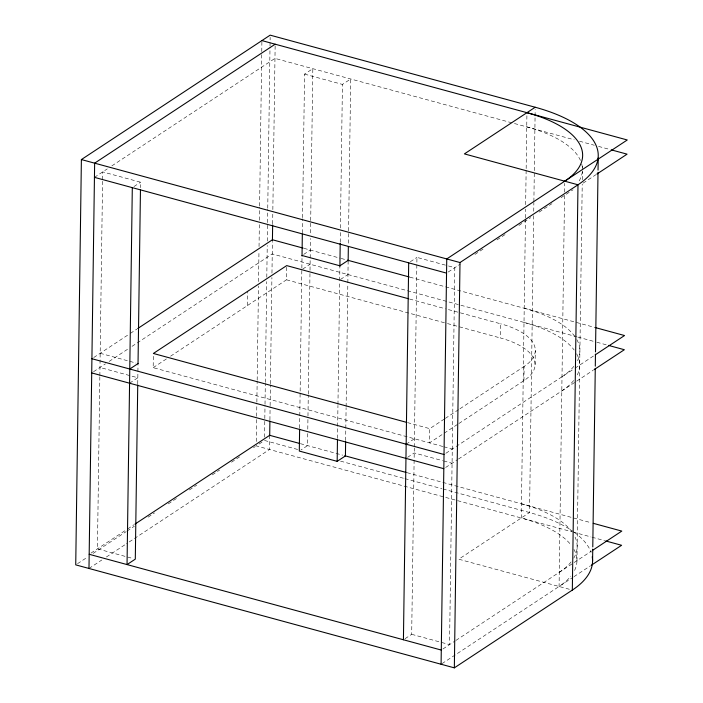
<?xml version="1.0" encoding="UTF-8"?>
<svg xmlns="http://www.w3.org/2000/svg" width="703" height="703" viewBox="0 0 703 703"><rect width="100%" height="100%" fill="white"/><g stroke="black" fill="none" stroke-linecap="round" stroke-linejoin="round"><path stroke-width="0.53" stroke-dasharray="3.52 2.64" d="M99.844 376.808L97.436 548.841L133.201 558.569M99.861 375.718L102.576 180.671M102.594 179.581L102.7 171.91L140.565 182.209L140.486 187.683M137.744 383.82L138.008 365.191M442.811 446.484L153.175 367.66L153.368 353.468M247.561 305.454L247.764 291.262M256.314 441.51L256.648 417.415M256.665 416.317L256.85 403.171M256.867 402.081L257.157 381.263M257.175 380.174L258.484 285.963M258.546 281.587L258.976 250.909M259.038 246.533L259.345 224.626M259.407 220.241L259.592 207.095M259.6 205.997L261.744 52.646M261.762 51.547L261.911 40.589M264.556 437.169L264.803 419.638M264.82 418.549L265.005 405.403M265.013 404.304L265.312 383.495M265.321 382.397L266.727 281.622M266.789 277.237L267.237 245.47M267.298 241.085L267.738 209.318M267.755 208.229L270.005 47.198M270.022 46.108L270.145 37.338M269.706 435.315L269.504 449.498L126.549 543.709M269.917 419.928L270.101 406.782M270.119 405.684L270.409 384.875M270.427 383.776L271.903 277.518M271.964 273.142L272.413 241.375M272.659 223.844L272.79 213.984M272.852 209.608L275.163 44.201M170.583 356.184L286.499 279.794L286.692 265.602M299.627 428.048L301.842 269.161M301.859 268.071L302.035 255.497M302.352 233.009L302.545 218.765M302.562 217.666L304.566 74.123L312.826 68.683L310.515 234.134M307.729 433.558L307.562 445.614L300.954 449.964M307.791 429.181L307.958 417.125M307.976 416.027L308.266 395.209M308.283 394.111L309.997 271.393M310.014 270.295L310.454 238.519M337.484 438.347L337.642 427.389M337.651 426.29L337.95 405.473M337.958 404.374L339.672 281.657M339.69 280.559L339.892 265.796M340.226 242.21L340.366 232.35M340.428 227.965L342.431 84.422L350.692 78.982L348.363 245.532M345.639 440.57L346.096 407.696M346.113 406.606L347.827 283.88M347.844 282.791L348.152 260.356M405.077 638.675L411.686 634.317L414.287 448.048M414.304 446.95L416.949 257.386L447.442 265.681M444.419 418.988L429.753 428.654L429.551 442.837L457.961 424.111M458.883 423.514L523.946 380.631A73.613 30.765 0.8 0 0 500.413 337.976L500.606 323.793L445.544 308.81M525.457 218.941L521.275 517.988A118.236 49.403 0.8 0 1 571.46 545.581M525.466 217.842L525.589 209.081M525.651 204.696L526.143 169.643M526.16 168.553L526.942 112.682M523.946 380.631L524.148 366.448A73.613 30.765 0.8 0 0 500.606 323.793M533.682 215.689L529.535 512.54L458.743 559.201L572.33 590.089M533.744 211.304L533.867 202.543M533.885 201.445L535.062 117.102M535.071 116.004L535.168 109.431M535.088 364.716L535.282 350.533M564.535 195.425L559.078 586.487A118.236 49.403 0.8 0 0 570.898 576.117M564.579 192.095L564.702 183.369M576.961 560.932L582.225 184.116M582.286 179.731L582.409 170.97M582.427 169.871L582.506 164.361M94.439 177.349L107.269 168.896M111.856 165.873L274.97 58.384L574.202 139.783M133.957 186.559L140.565 182.209M93.745 357.519L129.493 333.96M130.398 333.363L136.821 329.127M93.543 371.702L105.468 363.846M109.123 361.439L128.377 348.75M132.032 346.342L272.237 253.941L576.759 336.772M303.687 254.407L310.295 250.057M129.572 383.205L137.832 377.766L99.975 367.467M153.175 367.66L166.919 358.6M302.659 269.135L310.093 264.24M340.524 279.434L347.959 274.539M410.341 261.744L416.949 257.386M448.198 272.043L460.298 264.073M474.956 254.407L484.051 248.414M496.951 239.916L506.116 233.879M518.937 225.417L530.695 217.675M539.104 212.13L551.934 203.677M561.091 197.64L573.007 189.792M583.086 183.149L595.916 174.696M91.012 553.076L126.751 529.526M127.665 528.92L134.08 524.693M77.567 563.657L87.647 557.013M93.139 553.393L126.127 531.653M127.05 531.046L134.378 526.213M148.122 517.153L154.537 512.926M168.281 503.866L176.532 498.436M189.362 489.982L196.691 485.149M212.271 474.885L219.6 470.052M231.515 462.205L240.672 456.159M253.502 447.706L255.338 446.502M262.034 442.082L256.252 445.895L571.917 531.758M88.982 568.472L101.812 560.01M106.39 556.996L125.635 544.315M406.158 444.199L414.419 438.76M445.333 418.382L459.077 409.322M459.99 408.724L524.148 366.448M407.608 457.301L414.216 452.943L442.609 460.667M445.851 453.294L574.14 368.75M575.054 368.144L594.299 355.463M445.649 467.477L457.565 459.63M458.479 459.024L575.775 381.729M576.688 381.123L593.183 370.253M442.934 648.974L455.034 641.004M455.922 640.415L573.244 563.103M574.158 562.497L591.566 551.02M442.002 663.641L573.042 577.286M573.956 576.68L590.45 565.81M579.492 141.215L594.29 145.249M598.525 146.391L610.151 149.554M304.566 74.123L342.431 84.422M448.496 265.971L454.806 267.685L449.542 644.616L441.132 642.331M303.986 248.335L340.103 258.168M341.166 258.449L346.447 259.89M409.893 277.149L594.931 327.484M577.813 337.062L595.793 341.957M596.847 342.238L607.418 345.12M409.541 299.021L444.481 308.529M286.499 279.794L446.405 323.292M447.459 323.573L500.413 337.976M407.512 422.6L429.753 428.654M100.169 353.284L135.925 363.012M443.865 446.774L452.275 449.059M443.663 460.957L452.073 463.242M300.366 443.655L342.695 455.166M407.16 472.706L591.144 522.751M264.513 440.456L298.3 449.648M340.533 461.133L403.891 478.365M404.946 478.655L441.897 488.708M442.96 488.989L529.535 512.54A133.851 55.932 0.8 0 1 573.384 531.653M572.971 532.048L590.942 536.934M592.005 537.224L604.694 540.677M411.686 634.317L440.078 642.041M575.063 537.074A118.236 49.403 0.8 0 1 573.683 558.235M571.1 561.925A118.236 49.403 0.8 0 1 559.272 572.304M521.477 503.805A118.236 49.403 0.8 0 1 571.653 531.398M573.912 549.351A118.236 49.403 0.8 0 1 574.518 570.537M576.636 353.794A118.236 49.403 0.8 0 1 576.223 376.861M573.63 380.551A118.236 49.403 0.8 0 1 561.802 390.93M524.007 322.431A118.236 49.403 0.8 0 1 574.184 350.024M576.838 339.611A118.236 49.403 0.8 0 1 576.416 362.678M573.833 366.368A118.236 49.403 0.8 0 1 562.005 376.746M524.21 308.239A118.236 49.403 0.8 0 1 575.695 337.712M574.281 532.294A133.851 55.932 0.8 0 1 591.091 552.391M582.304 171.752A118.236 49.403 0.8 0 1 578.165 182.543M526.74 126.865A118.236 49.403 0.8 0 1 581.109 162.068M581.715 164.001A118.236 49.403 0.8 0 1 582.374 167.876"/><path stroke-width="1.05" d="M572.33 590.089L577.989 184.792A133.851 55.932 0.8 0 0 535.194 107.243L270.172 35.15L81.39 159.563L75.731 564.861L454.34 667.85L572.33 590.089A133.851 55.932 0.8 0 0 592.242 556.767M88.982 568.472L94.641 163.166L275.163 44.201M132.305 187.648L127.041 564.579L135.301 559.14L137.735 384.919M138.025 364.101L140.459 189.88M135.002 524.087L269.706 435.315L269.899 421.018M272.43 240.277L272.641 224.942M299.61 429.138L299.302 451.054L337.168 461.353L345.428 455.913L345.621 441.669M302.026 256.015L302.334 234.099M337.168 461.353L337.475 439.437M339.892 266.314L340.208 243.308M348.152 260.875L348.345 246.63M403.425 639.765L408.689 262.825M441.089 664.247L446.748 258.941L627.269 139.976L261.911 40.589M454.34 667.85L459.999 262.544L577.989 184.792L464.402 153.895L535.194 107.243M592.576 561.161L592.743 549.113M592.778 546.925L595.274 368.372M595.3 366.184L595.467 354.127M595.503 351.939L598.007 172.297M598.042 170.1L598.209 158.052M137.726 328.529L272.43 239.758L303.098 248.097M129.774 369.022L138.034 363.583M348.152 260.356L339.892 265.796L302.035 255.497M596.829 174.089L627.067 154.159L611.215 149.844M595.213 354.857L624.536 335.533L595.986 327.765M594.097 369.646L624.343 349.716L608.482 345.401M592.488 550.414L621.803 531.09L593.262 523.322M591.372 565.203L621.61 545.282L605.749 540.967M81.39 159.563L459.999 262.544M94.439 177.349L446.546 273.124M347.51 260.18L409.295 276.982M408.478 298.731L286.692 265.602L153.368 353.468L406.457 422.318M91.908 358.723L444.015 454.498M91.715 372.906L443.821 468.69M269.706 435.315L299.32 443.373M344.778 455.737L406.167 472.434M89.184 554.28L441.282 650.064M526.942 112.682A118.236 49.403 0.8 0 1 564.737 181.189"/></g></svg>
